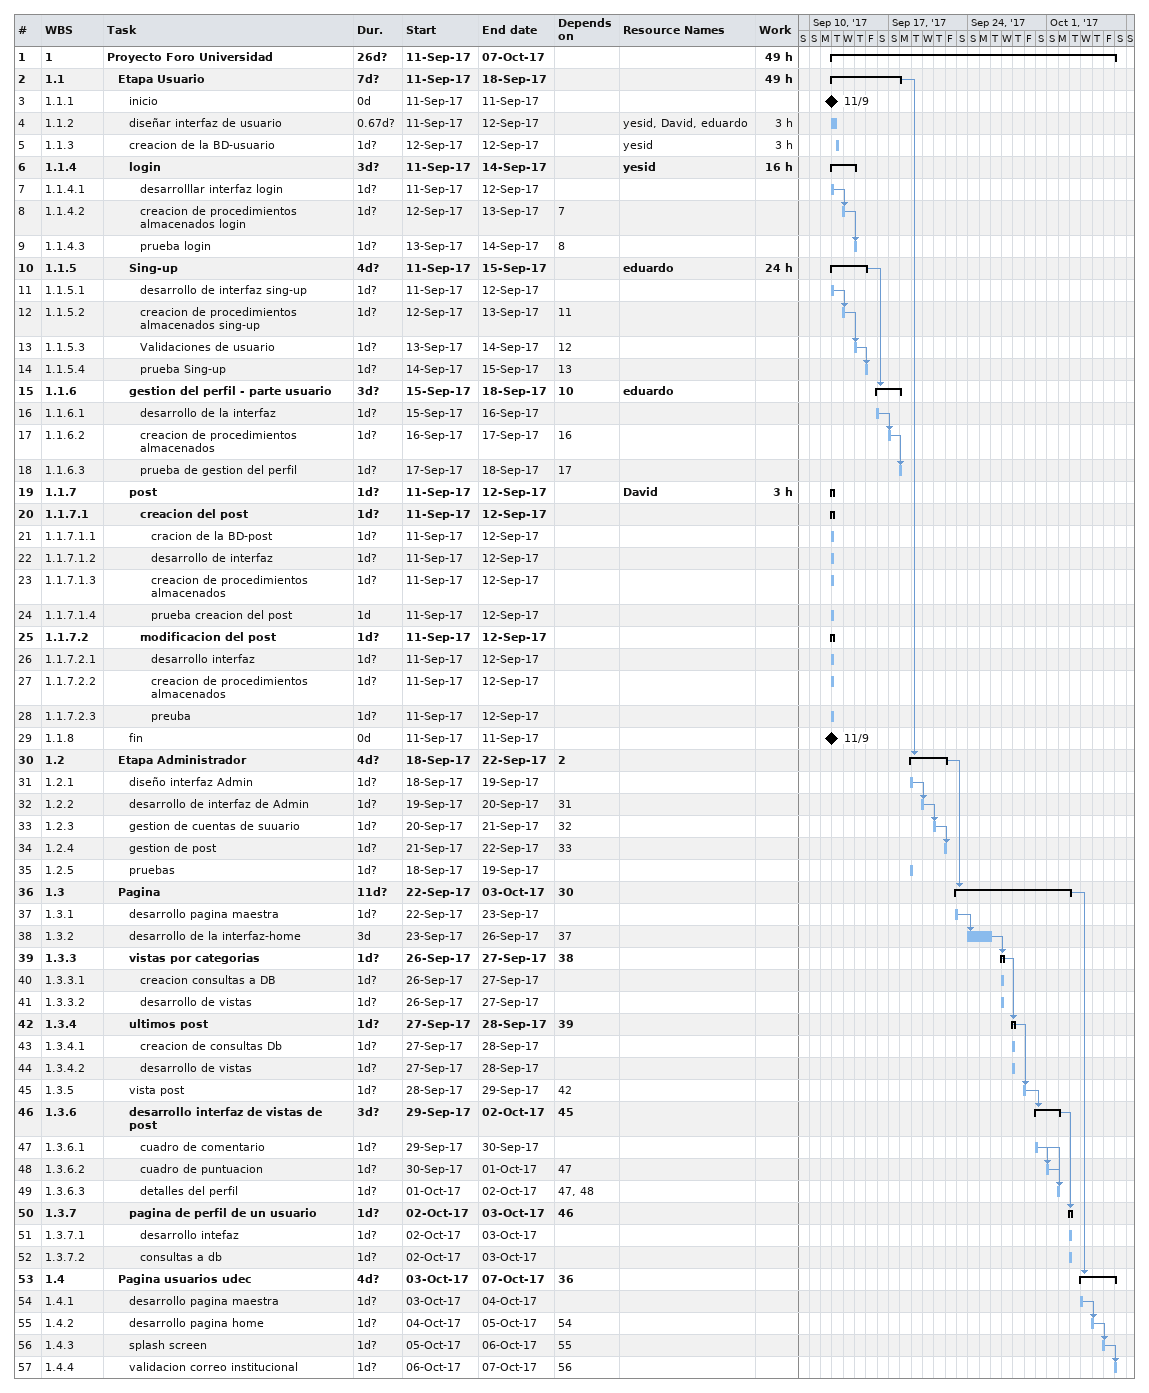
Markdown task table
| ID | WBS | Task | Duration | Start | Finish | Predecessors | Resources | Work (h) |
|---|---|---|---|---|---|---|---|---|
| 1 | 1 | **Proyecto Foro Universidad** | 26d? | 2017-09-11 | 2017-10-07 |  |  | 49 |
| 2 | 1.1 | **Etapa Usuario** | 7d? | 2017-09-11 | 2017-09-18 |  |  | 49 |
| 3 | 1.1.1 | inicio | 0d | 2017-09-11 | 2017-09-11 |  |  |  |
| 4 | 1.1.2 | diseñar interfaz de usuario | 0.67d? | 2017-09-11 | 2017-09-12 |  | yesid, David, eduardo | 3 |
| 5 | 1.1.3 | creacion de la BD-usuario | 1d? | 2017-09-12 | 2017-09-12 |  | yesid | 3 |
| 6 | 1.1.4 | **login** | 3d? | 2017-09-11 | 2017-09-14 |  | yesid | 16 |
| 7 | 1.1.4.1 | desarrolllar interfaz login | 1d? | 2017-09-11 | 2017-09-12 |  |  |  |
| 8 | 1.1.4.2 | creacion de procedimientos almacenados login | 1d? | 2017-09-12 | 2017-09-13 | 7 |  |  |
| 9 | 1.1.4.3 | prueba login | 1d? | 2017-09-13 | 2017-09-14 | 8 |  |  |
| 10 | 1.1.5 | **Sing-up** | 4d? | 2017-09-11 | 2017-09-15 |  | eduardo | 24 |
| 11 | 1.1.5.1 | desarrollo de interfaz sing-up | 1d? | 2017-09-11 | 2017-09-12 |  |  |  |
| 12 | 1.1.5.2 | creacion de procedimientos almacenados sing-up | 1d? | 2017-09-12 | 2017-09-13 | 11 |  |  |
| 13 | 1.1.5.3 | Validaciones de usuario | 1d? | 2017-09-13 | 2017-09-14 | 12 |  |  |
| 14 | 1.1.5.4 | prueba Sing-up | 1d? | 2017-09-14 | 2017-09-15 | 13 |  |  |
| 15 | 1.1.6 | **gestion del perfil - parte usuario** | 3d? | 2017-09-15 | 2017-09-18 | 10 | eduardo |  |
| 16 | 1.1.6.1 | desarrollo de la interfaz | 1d? | 2017-09-15 | 2017-09-16 |  |  |  |
| 17 | 1.1.6.2 | creacion de procedimientos almacenados | 1d? | 2017-09-16 | 2017-09-17 | 16 |  |  |
| 18 | 1.1.6.3 | prueba de gestion del perfil | 1d? | 2017-09-17 | 2017-09-18 | 17 |  |  |
| 19 | 1.1.7 | **post** | 1d? | 2017-09-11 | 2017-09-12 |  | David | 3 |
| 20 | 1.1.7.1 | **creacion del post** | 1d? | 2017-09-11 | 2017-09-12 |  |  |  |
| 21 | 1.1.7.1.1 | cracion de la BD-post | 1d? | 2017-09-11 | 2017-09-12 |  |  |  |
| 22 | 1.1.7.1.2 | desarrollo de interfaz | 1d? | 2017-09-11 | 2017-09-12 |  |  |  |
| 23 | 1.1.7.1.3 | creacion de procedimientos almacenados | 1d? | 2017-09-11 | 2017-09-12 |  |  |  |
| 24 | 1.1.7.1.4 | prueba creacion del post | 1d | 2017-09-11 | 2017-09-12 |  |  |  |
| 25 | 1.1.7.2 | **modificacion del post** | 1d? | 2017-09-11 | 2017-09-12 |  |  |  |
| 26 | 1.1.7.2.1 | desarrollo interfaz | 1d? | 2017-09-11 | 2017-09-12 |  |  |  |
| 27 | 1.1.7.2.2 | creacion de procedimientos almacenados | 1d? | 2017-09-11 | 2017-09-12 |  |  |  |
| 28 | 1.1.7.2.3 | preuba | 1d? | 2017-09-11 | 2017-09-12 |  |  |  |
| 29 | 1.1.8 | fin | 0d | 2017-09-11 | 2017-09-11 |  |  |  |
| 30 | 1.2 | **Etapa Administrador** | 4d? | 2017-09-18 | 2017-09-22 | 2 |  |  |
| 31 | 1.2.1 | diseño interfaz Admin | 1d? | 2017-09-18 | 2017-09-19 |  |  |  |
| 32 | 1.2.2 | desarrollo de interfaz de Admin | 1d? | 2017-09-19 | 2017-09-20 | 31 |  |  |
| 33 | 1.2.3 | gestion de cuentas de suuario | 1d? | 2017-09-20 | 2017-09-21 | 32 |  |  |
| 34 | 1.2.4 | gestion de post | 1d? | 2017-09-21 | 2017-09-22 | 33 |  |  |
| 35 | 1.2.5 | pruebas | 1d? | 2017-09-18 | 2017-09-19 |  |  |  |
| 36 | 1.3 | **Pagina** | 11d? | 2017-09-22 | 2017-10-03 | 30 |  |  |
| 37 | 1.3.1 | desarrollo pagina maestra | 1d? | 2017-09-22 | 2017-09-23 |  |  |  |
| 38 | 1.3.2 | desarrollo de la interfaz-home | 3d | 2017-09-23 | 2017-09-26 | 37 |  |  |
| 39 | 1.3.3 | **vistas por categorias** | 1d? | 2017-09-26 | 2017-09-27 | 38 |  |  |
| 40 | 1.3.3.1 | creacion consultas a DB | 1d? | 2017-09-26 | 2017-09-27 |  |  |  |
| 41 | 1.3.3.2 | desarrollo de vistas | 1d? | 2017-09-26 | 2017-09-27 |  |  |  |
| 42 | 1.3.4 | **ultimos post** | 1d? | 2017-09-27 | 2017-09-28 | 39 |  |  |
| 43 | 1.3.4.1 | creacion de consultas Db | 1d? | 2017-09-27 | 2017-09-28 |  |  |  |
| 44 | 1.3.4.2 | desarrollo de vistas | 1d? | 2017-09-27 | 2017-09-28 |  |  |  |
| 45 | 1.3.5 | vista post | 1d? | 2017-09-28 | 2017-09-29 | 42 |  |  |
| 46 | 1.3.6 | **desarrollo interfaz de vistas de post** | 3d? | 2017-09-29 | 2017-10-02 | 45 |  |  |
| 47 | 1.3.6.1 | cuadro de comentario | 1d? | 2017-09-29 | 2017-09-30 |  |  |  |
| 48 | 1.3.6.2 | cuadro de puntuacion | 1d? | 2017-09-30 | 2017-10-01 | 47 |  |  |
| 49 | 1.3.6.3 | detalles del perfil | 1d? | 2017-10-01 | 2017-10-02 | 47, 48 |  |  |
| 50 | 1.3.7 | **pagina de perfil de un usuario** | 1d? | 2017-10-02 | 2017-10-03 | 46 |  |  |
| 51 | 1.3.7.1 | desarrollo intefaz | 1d? | 2017-10-02 | 2017-10-03 |  |  |  |
| 52 | 1.3.7.2 | consultas a db | 1d? | 2017-10-02 | 2017-10-03 |  |  |  |
| 53 | 1.4 | **Pagina usuarios udec** | 4d? | 2017-10-03 | 2017-10-07 | 36 |  |  |
| 54 | 1.4.1 | desarrollo pagina maestra | 1d? | 2017-10-03 | 2017-10-04 |  |  |  |
| 55 | 1.4.2 | desarrollo pagina home | 1d? | 2017-10-04 | 2017-10-05 | 54 |  |  |
| 56 | 1.4.3 | splash screen | 1d? | 2017-10-05 | 2017-10-06 | 55 |  |  |
| 57 | 1.4.4 | validacion correo institucional | 1d? | 2017-10-06 | 2017-10-07 | 56 |  |  |
